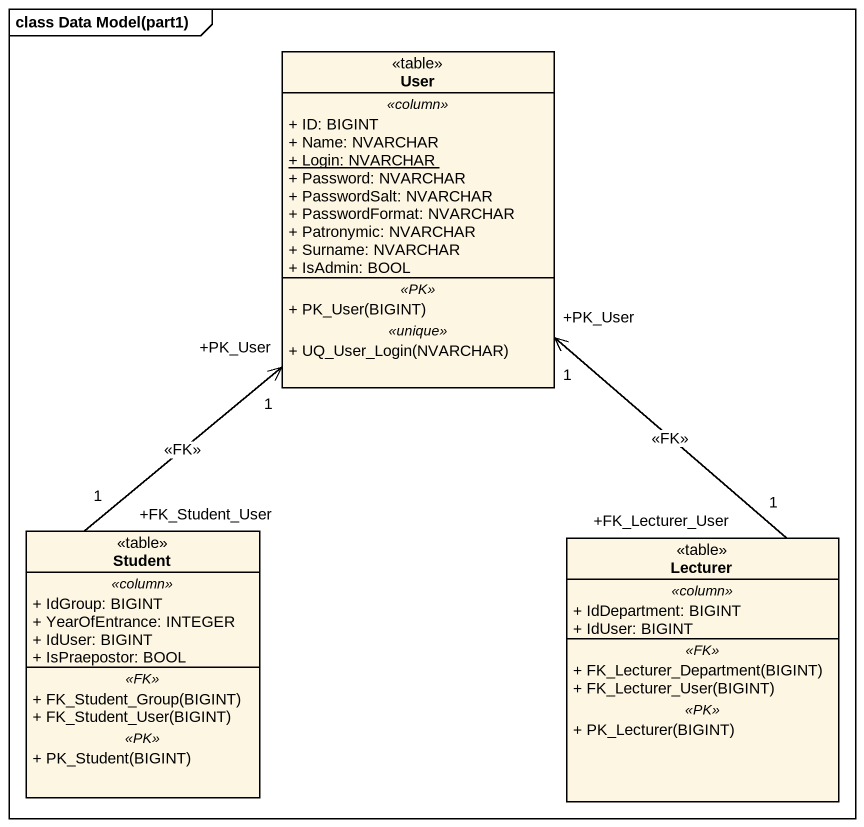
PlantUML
@startuml
mainframe class Data Model(part1)
hide circle
hide empty members
skinparam classAttributeIconSize 0
class User <<table>> {
  .. <<column>> ..
  + ID: BIGINT
  + Name: NVARCHAR
  {static} + Login: NVARCHAR
  + Password: NVARCHAR
  + PasswordSalt: NVARCHAR
  + PasswordFormat: NVARCHAR
  + Patronymic: NVARCHAR
  + Surname: NVARCHAR
  + IsAdmin: BOOL
  .. <<PK>> ..
  + PK_User(BIGINT)
  .. <<unique>> ..
  + UQ_User_Login(NVARCHAR)
}
class Student <<table>> {
  .. <<column>> ..
  + IdGroup: BIGINT
  + YearOfEntrance: INTEGER
  + IdUser: BIGINT
  + IsPraepostor: BOOL
  .. <<FK>> ..
  + FK_Student_Group(BIGINT)
  + FK_Student_User(BIGINT)
  .. <<PK>> ..
  + PK_Student(BIGINT)
}
class Lecturer <<table>> {
  .. <<column>> ..
  + IdDepartment: BIGINT
  + IdUser: BIGINT
  .. <<FK>> ..
  + FK_Lecturer_Department(BIGINT)
  + FK_Lecturer_User(BIGINT)
  .. <<PK>> ..
  + PK_Lecturer(BIGINT)
}
Student "+FK_Student_User\n1" -up-> "+PK_User\n1" User : <<FK>>
Lecturer "+FK_Lecturer_User\n1" -up-> "+PK_User\n1" User : <<FK>>
@enduml
